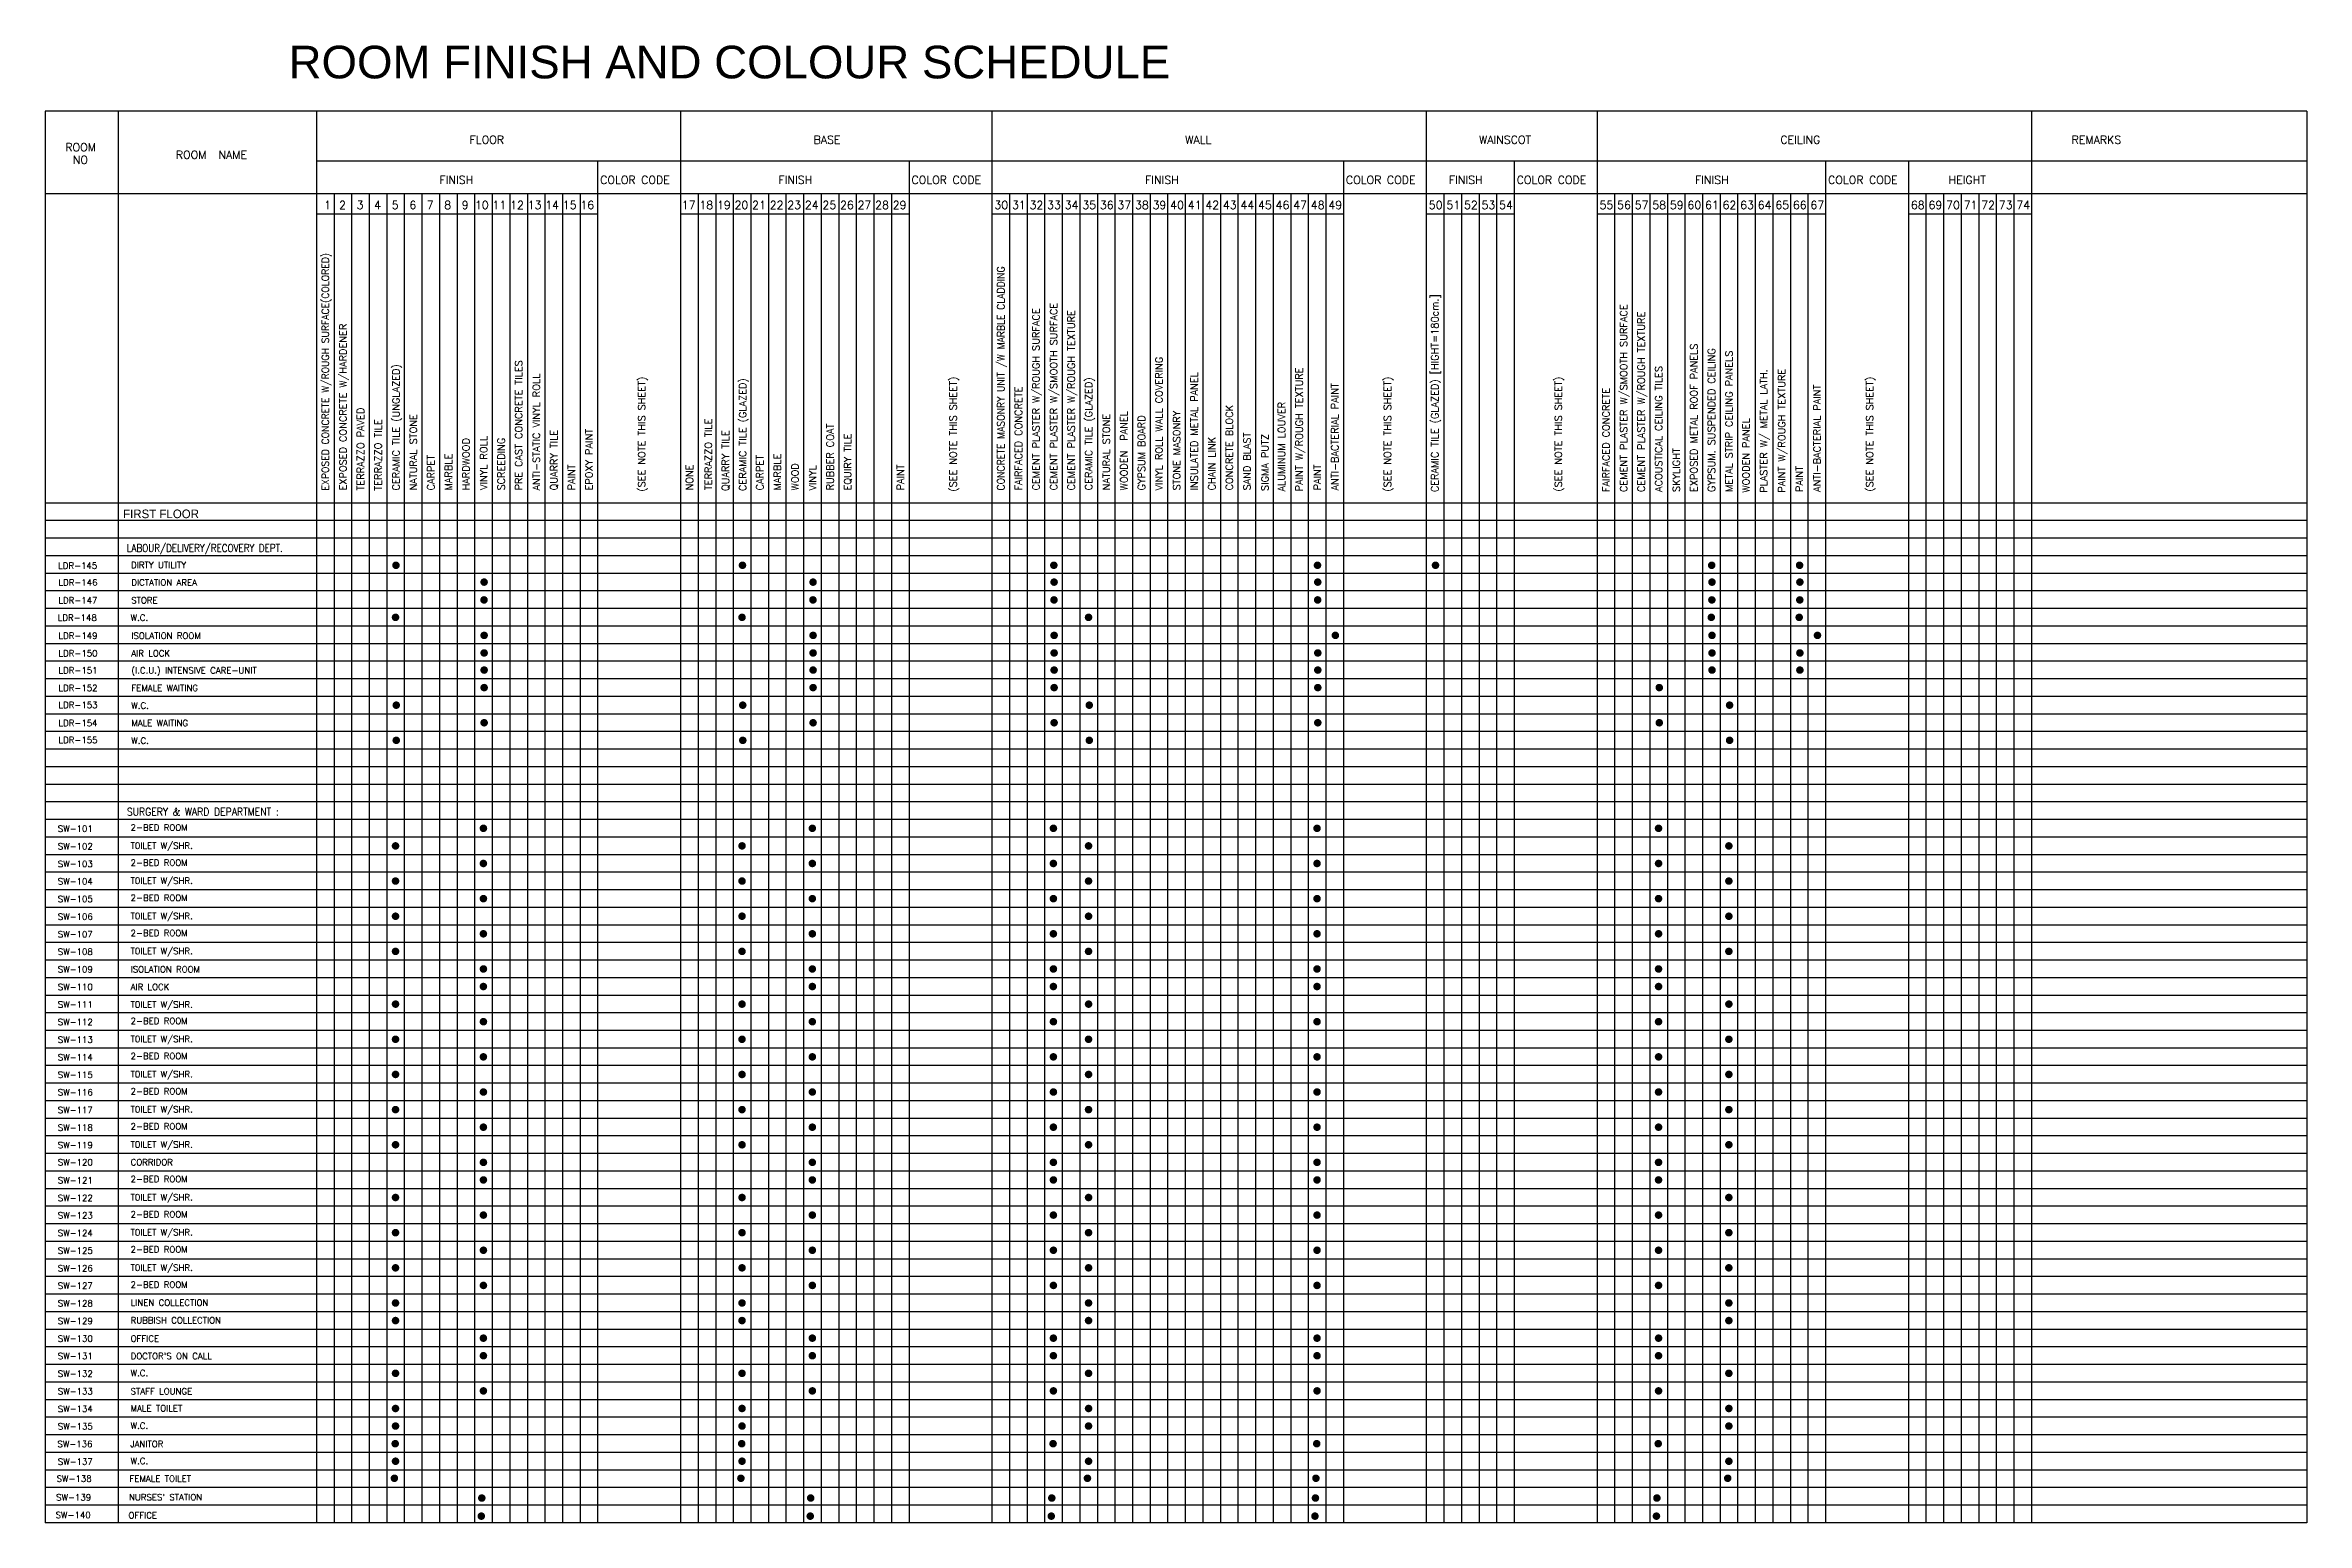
# Model space of a CAD drawing. Extents: x 631116 to 721181, y -226203 to -167373.
import ezdxf

# ---------------------------------------------------------------- set-up
doc = ezdxf.new("R2010")
doc.units = 0
doc.layers.get('0').update_dxf_attribs({"linetype": 'CONTINUOUS'})
for name, color, linetype in [('LIFTS', 4, 'CONTINUOUS'), ('LINE', 5, 'CONTINUOUS'), ('RAKA', 2, 'CONTINUOUS')]:
    doc.layers.add(name, color=color, linetype=linetype)
doc.styles.add('EBORD2', font='romand.shx')
doc.styles.add('ROMANC', font='romanc', dxfattribs={"height": 0.1})
doc.styles.add('ROMANS', font='ROMANS.shx', dxfattribs={"height": 200})
doc.styles.add('STYLE1', font='')
doc.styles.add('STYLE2', font='swissek.ttf')
doc.styles.get('STYLE1').set_extended_font_data('Andalus')

# ---------------------------------------------------------------- blocks, each defined once
blk = doc.blocks.new('DOT1')
at = {"color": 2, "const_width": 150}
blk.add_lwpolyline([(-425, -350, 1), (-275, -350, 1)], format="xyb", close=True, dxfattribs=at)

msp = doc.modelspace()

# ---------------------------------------------------------------- linework, layer by layer
at = {"layer": 'LINE', "color": 2}
for p, q in [((721181, -169995), (631116, -169995)), ((721181, -169995), (631116, -169995)), ((631116, -169995), (631116, -226203)), ((634016, -169995), (634016, -185603)), ((641916, -169995), (641916, -185603)), ((656416, -169995), (656416, -185603)), ((668816, -169995), (668816, -185603)), ((686116, -169995), (686116, -185603)), ((692916, -169995), (692916, -185603)), ((710216, -169995), (710216, -185603)), ((721181, -169995), (721181, -185603)), ((721181, -171995), (641916, -171995)), ((653116, -171995), (653116, -185603)), ((665516, -171995), (665516, -185603)), ((682816, -171995), (682816, -185603)), ((689616, -171995), (689616, -185603)), ((702016, -171995), (702016, -185603)), ((705316, -171995), (705316, -226203)), ((721181, -173295), (631116, -173295)), ((653116, -174095), (641916, -174095)), ((665516, -174095), (656416, -174095)), ((689616, -174095), (686116, -174095)), ((702016, -174095), (692916, -174095)), ((710216, -174095), (705316, -174095)), ((721181, -185603), (631116, -185603)), ((641916, -185603), (641916, -226203)), ((653116, -185603), (653116, -226203)), ((656416, -185603), (656416, -226203)), ((665516, -185603), (665516, -226203)), ((668816, -185603), (668816, -226203)), ((682816, -185603), (682816, -226203)), ((686116, -185603), (686116, -226203)), ((689616, -185603), (689616, -226203)), ((692916, -185603), (692916, -226203)), ((702016, -185603), (702016, -226203)), ((710216, -185603), (710216, -226203)), ((721181, -185603), (721181, -226203)), ((721181, -226203), (631116, -226203)), ((721181, -226203), (631116, -226203))]:
    msp.add_line(p, q, dxfattribs=at)
at = {"layer": 'LINE'}
for p, q in [((642616, -173295), (642616, -185603)), ((643316, -173295), (643316, -185603)), ((644016, -173295), (644016, -185603)), ((644716, -173295), (644716, -185603)), ((645416, -173295), (645416, -185603)), ((646116, -173295), (646116, -185603)), ((646816, -173295), (646816, -185603)), ((647516, -173295), (647516, -185603)), ((648216, -173295), (648216, -185603)), ((648916, -173295), (648916, -185603)), ((649616, -173295), (649616, -185603)), ((650316, -173295), (650316, -185603)), ((651016, -173295), (651016, -185603)), ((651716, -173295), (651716, -185603)), ((652416, -173295), (652416, -185603)), ((657116, -173295), (657116, -185603)), ((657816, -173295), (657816, -185603)), ((658516, -173295), (658516, -185603)), ((659216, -173295), (659216, -185603)), ((659916, -173295), (659916, -185603)), ((660616, -173295), (660616, -185603)), ((661316, -173295), (661316, -185603)), ((662016, -173295), (662016, -185603)), ((662716, -173295), (662716, -185603)), ((663416, -173295), (663416, -185603)), ((664116, -173295), (664116, -185603)), ((664816, -173295), (664816, -185603)), ((669516, -173295), (669516, -185603)), ((670216, -173295), (670216, -185603)), ((670916, -173295), (670916, -185603)), ((671616, -173295), (671616, -185603)), ((672316, -173295), (672316, -185603)), ((673016, -173295), (673016, -185603)), ((673716, -173295), (673716, -185603)), ((674416, -173295), (674416, -185603)), ((675116, -173295), (675116, -185603)), ((675816, -173295), (675816, -185603)), ((676516, -173295), (676516, -185603)), ((677216, -173295), (677216, -185603)), ((677916, -173295), (677916, -185603)), ((678616, -173295), (678616, -185603)), ((679316, -173295), (679316, -185603)), ((680016, -173295), (680016, -185603)), ((680716, -173295), (680716, -185603)), ((681416, -173295), (681416, -185603)), ((682116, -173295), (682116, -185603)), ((686816, -173295), (686816, -185603)), ((687516, -173295), (687516, -185603)), ((688216, -173295), (688216, -185603)), ((688916, -173295), (688916, -185603)), ((693616, -173295), (693616, -185603)), ((694316, -173295), (694316, -185603)), ((695016, -173295), (695016, -185603)), ((695716, -173295), (695716, -185603)), ((696416, -173295), (696416, -185603)), ((697116, -173295), (697116, -185603)), ((697816, -173295), (697816, -185603)), ((698516, -173295), (698516, -185603)), ((699216, -173295), (699216, -185603)), ((699916, -173295), (699916, -185603)), ((700616, -173295), (700616, -185603)), ((701316, -173295), (701316, -185603)), ((706016, -173295), (706016, -226203)), ((706716, -173295), (706716, -226203)), ((707416, -173295), (707416, -226203)), ((708116, -173295), (708116, -226203)), ((708816, -173295), (708816, -185603)), ((709516, -173295), (709516, -185603)), ((682816, -174095), (668816, -174095)), ((721181, -186303), (631116, -186303)), ((634016, -185603), (634016, -226203)), ((642616, -185603), (642616, -226203)), ((643316, -185603), (643316, -226203)), ((644016, -185603), (644016, -226203)), ((644716, -185603), (644716, -226203)), ((645416, -185603), (645416, -226203)), ((646116, -185603), (646116, -226203)), ((646816, -185603), (646816, -226203)), ((647516, -185603), (647516, -226203)), ((648216, -185603), (648216, -226203)), ((648916, -185603), (648916, -226203)), ((649616, -185603), (649616, -226203)), ((650316, -185603), (650316, -226203)), ((651016, -185603), (651016, -226203)), ((651716, -185603), (651716, -226203)), ((652416, -185603), (652416, -226203)), ((657116, -185603), (657116, -226203)), ((657816, -185603), (657816, -226203)), ((658516, -185603), (658516, -226203)), ((659216, -185603), (659216, -226203)), ((659916, -185603), (659916, -226203)), ((660616, -185603), (660616, -226203)), ((661316, -185603), (661316, -226203)), ((662016, -185603), (662016, -226203)), ((662716, -185603), (662716, -226203)), ((663416, -185603), (663416, -226203)), ((664116, -185603), (664116, -226203)), ((664816, -185603), (664816, -226203)), ((669516, -185603), (669516, -226203)), ((670216, -185603), (670216, -226203)), ((670916, -185603), (670916, -226203)), ((671616, -185603), (671616, -226203)), ((672316, -185603), (672316, -226203)), ((673016, -185603), (673016, -226203)), ((673716, -185603), (673716, -226203)), ((674416, -185603), (674416, -226203)), ((675116, -185603), (675116, -226203)), ((675816, -185603), (675816, -226203)), ((676516, -185603), (676516, -226203)), ((677216, -185603), (677216, -226203)), ((677916, -185603), (677916, -226203)), ((678616, -185603), (678616, -226203)), ((679316, -185603), (679316, -226203)), ((680016, -185603), (680016, -226203)), ((680716, -185603), (680716, -226203)), ((681416, -185603), (681416, -226203)), ((682116, -185603), (682116, -226203)), ((686816, -185603), (686816, -226203)), ((687516, -185603), (687516, -226203)), ((688216, -185603), (688216, -226203)), ((688916, -185603), (688916, -226203)), ((693616, -185603), (693616, -226203)), ((694316, -185603), (694316, -226203)), ((695016, -185603), (695016, -226203)), ((695716, -185603), (695716, -226203)), ((696416, -185603), (696416, -226203)), ((697116, -185603), (697116, -226203)), ((697816, -185603), (697816, -226203)), ((698516, -185603), (698516, -226203)), ((699216, -185603), (699216, -226203)), ((699916, -185603), (699916, -226203)), ((700616, -185603), (700616, -226203)), ((701316, -185603), (701316, -226203)), ((708816, -185603), (708816, -226203)), ((709516, -185603), (709516, -226203)), ((721181, -187003), (631116, -187003)), ((721181, -187703), (631116, -187703)), ((721181, -188403), (631116, -188403)), ((721181, -188403), (631116, -188403)), ((721181, -189103), (631116, -189103)), ((721181, -189803), (631116, -189803)), ((721181, -190503), (631116, -190503)), ((721181, -191203), (631116, -191203)), ((721181, -191903), (631116, -191903)), ((721181, -192603), (631116, -192603)), ((721181, -193303), (631116, -193303)), ((721181, -194003), (631116, -194003)), ((721181, -194703), (631116, -194703)), ((721181, -195403), (631116, -195403)), ((721181, -196103), (631116, -196103)), ((721181, -196803), (631116, -196803)), ((721181, -197503), (631116, -197503)), ((721181, -198203), (631116, -198203)), ((721181, -198903), (631116, -198903)), ((721181, -199603), (631116, -199603)), ((721181, -200303), (631116, -200303)), ((721181, -201003), (631116, -201003)), ((721181, -201703), (631116, -201703)), ((721181, -202403), (631116, -202403)), ((721181, -203103), (631116, -203103)), ((721181, -203803), (631116, -203803)), ((721181, -204503), (631116, -204503)), ((721181, -205203), (631116, -205203)), ((721181, -205903), (631116, -205903)), ((721181, -206603), (631116, -206603)), ((721181, -207303), (631116, -207303)), ((721181, -208003), (631116, -208003)), ((721181, -208703), (631116, -208703)), ((721181, -209403), (631116, -209403)), ((721181, -210103), (631116, -210103)), ((721181, -210803), (631116, -210803)), ((721181, -211503), (631116, -211503)), ((721181, -212203), (631116, -212203)), ((721181, -212903), (631116, -212903)), ((721181, -213603), (631116, -213603)), ((721181, -214303), (631116, -214303)), ((721181, -215003), (631116, -215003)), ((721181, -215703), (631116, -215703)), ((721181, -216403), (631116, -216403)), ((721181, -217103), (631116, -217103)), ((721181, -217803), (631116, -217803)), ((721181, -218503), (631116, -218503)), ((721181, -219203), (631116, -219203)), ((721181, -219203), (631116, -219203)), ((721181, -219903), (631116, -219903)), ((721181, -219903), (631116, -219903)), ((721181, -220603), (631116, -220603)), ((721181, -220603), (631116, -220603)), ((721181, -221303), (631116, -221303)), ((721181, -221303), (631116, -221303)), ((721181, -222003), (631116, -222003)), ((721181, -222003), (631116, -222003)), ((721181, -222703), (631116, -222703)), ((721181, -222703), (631116, -222703)), ((721181, -223403), (631116, -223403)), ((721181, -223403), (631116, -223403)), ((721181, -224103), (631116, -224103)), ((721181, -224103), (631116, -224103)), ((721181, -224803), (631116, -224803)), ((721181, -224803), (631116, -224803)), ((721181, -225503), (631116, -225503)), ((721181, -225503), (631116, -225503)), ((721181, -225503), (631116, -225503)), ((721181, -225503), (631116, -225503))]:
    msp.add_line(p, q, dxfattribs=at)

# ---------------------------------------------------------------- block references
at = {"layer": 'LIFTS'}
for p in [(645433, -187730), (659233, -187730), (671633, -187730), (682133, -187730), (686833, -187730), (697833, -187730), (701333, -187730), (648944, -188400), (662044, -188400), (671644, -188400), (682144, -188400), (697844, -188400), (701344, -188400), (645416, -189803), (648940, -189109), (659216, -189803), (662040, -189109), (671640, -189109), (673016, -189803), (682140, -189109), (697816, -189803), (697840, -189109), (701316, -189803), (701340, -189109), (648945, -190521), (662045, -190521), (671645, -190521), (682845, -190521), (697845, -190521), (702045, -190521), (648945, -191221), (662045, -191221), (671645, -191221), (682145, -191221), (697845, -191221), (701345, -191221), (648945, -191902), (662045, -191902), (671645, -191902), (682145, -191902), (697845, -191902), (701345, -191902), (645445, -193300), (648945, -192600), (659245, -193300), (662045, -192600), (671645, -192600), (673045, -193300), (682145, -192600), (695745, -192600), (698545, -193300), (648945, -194000), (662045, -194000), (671645, -194000), (682145, -194000), (695745, -194000), (645445, -194700), (659245, -194700), (673045, -194700), (698545, -194700), (648916, -198203), (662016, -198203), (671616, -198203), (682116, -198203), (695716, -198203), (645416, -198903), (648916, -199603), (659216, -198903), (662016, -199603), (671616, -199603), (673016, -198903), (682116, -199603), (695716, -199603), (698516, -198903), (645416, -200303), (659216, -200303), (673016, -200303), (698516, -200303), (648916, -201003), (662016, -201003), (671616, -201003), (682116, -201003), (695716, -201003), (645416, -201703), (648916, -202403), (659216, -201703), (662016, -202403), (671616, -202403), (673016, -201703), (682116, -202403), (695716, -202403), (698516, -201703), (645416, -203103), (659216, -203103), (673016, -203103), (698516, -203103), (648916, -203803), (662016, -203803), (671616, -203803), (682116, -203803), (695716, -203803), (648916, -204503), (662016, -204503), (671616, -204503), (682116, -204503), (695716, -204503), (645416, -205203), (648916, -205903), (659216, -205203), (662016, -205903), (671616, -205903), (673016, -205203), (682116, -205903), (695716, -205903), (698516, -205203), (645416, -206603), (659216, -206603), (673016, -206603), (698516, -206603), (648916, -207303), (662016, -207303), (671616, -207303), (682116, -207303), (695716, -207303), (645416, -208003), (648916, -208703), (659216, -208003), (662016, -208703), (671616, -208703), (673016, -208003), (682116, -208703), (695716, -208703), (698516, -208003), (645416, -209403), (659216, -209403), (673016, -209403), (698516, -209403), (648916, -210103), (662016, -210103), (671616, -210103), (682116, -210103), (695716, -210103), (645416, -210803), (659216, -210803), (673016, -210803), (698516, -210803), (648916, -211503), (648916, -212203), (662016, -211503), (662016, -212203), (671616, -211503), (671616, -212203), (682116, -211503), (682116, -212203), (695716, -211503), (695716, -212203), (645416, -212903), (659216, -212903), (673016, -212903), (698516, -212903), (648916, -213603), (662016, -213603), (671616, -213603), (682116, -213603), (695716, -213603), (645416, -214303), (648916, -215003), (659216, -214303), (662016, -215003), (671616, -215003), (673016, -214303), (682116, -215003), (695716, -215003), (698516, -214303), (645416, -215703), (659216, -215703), (673016, -215703), (698516, -215703), (648916, -216403), (662016, -216403), (671616, -216403), (682116, -216403), (695716, -216403), (645416, -217103), (659216, -217103), (673016, -217103), (698516, -217103), (645416, -217803), (648916, -218503), (659216, -217803), (662016, -218503), (671616, -218503), (673016, -217803), (682116, -218503), (695716, -218503), (698516, -217803), (648916, -219203), (662016, -219203), (671616, -219203), (682116, -219203), (695716, -219203), (645416, -219903), (659216, -219903), (673016, -219903), (698516, -219903), (645416, -221303), (648916, -220603), (659216, -221303), (662016, -220603), (671616, -220603), (673016, -221303), (682116, -220603), (695716, -220603), (698516, -221303), (645416, -222003), (659216, -222003), (673016, -222003), (698516, -222003), (645403, -222705), (659203, -222705), (671603, -222705), (682103, -222705), (695703, -222705), (645416, -223403), (659216, -223403), (673016, -223403), (698516, -223403), (645371, -224082), (648851, -224869), (659171, -224082), (661951, -224869), (671551, -224869), (672971, -224082), (682051, -224869), (682071, -224082), (695651, -224869), (698471, -224082), (648832, -225590), (661932, -225590), (671532, -225590), (682032, -225590), (695632, -225590)]:
    msp.add_blockref('DOT1', p, dxfattribs=at)

# ---------------------------------------------------------------- texts
at = {"color": 1, "style": 'STYLE2'}
msp.add_text('ROOM FINISH AND COLOUR SCHEDULE', height=1300, dxfattribs=at).set_placement((640808, -168693))
at = {"layer": 'LINE', "color": 2}
for s, height, style, p in [('FINISH', 320, 'ROMANS', (674916, -172895)), ('1', 320, 'ROMANS', (642216, -173895)), ('2', 320, 'ROMANS', (642816, -173895)), ('3', 320, 'ROMANS', (643516, -173895)), ('4', 320, 'ROMANS', (644216, -173895)), ('5', 320, 'ROMANS', (644916, -173895)), ('6', 320, 'ROMANS', (645616, -173895)), ('7', 320, 'ROMANS', (646306, -173895)), ('8', 320, 'ROMANS', (647006, -173895)), ('9', 320, 'ROMANS', (647706, -173895)), ('10', 320, 'ROMANS', (648228, -173895)), ('11', 320, 'ROMANS', (648928, -173895)), ('12', 320, 'ROMANS', (649628, -173895)), ('13', 320, 'ROMANS', (650328, -173895)), ('14', 320, 'ROMANS', (651028, -173895)), ('15', 320, 'ROMANS', (651728, -173895)), ('16', 320, 'ROMANS', (652428, -173895)), ('17', 320, 'ROMANS', (656467, -173895)), ('18', 320, 'ROMANS', (657167, -173895)), ('19', 320, 'ROMANS', (657867, -173895)), ('20', 320, 'ROMANS', (658567, -173895)), ('21', 320, 'ROMANS', (659267, -173895)), ('22', 320, 'ROMANS', (659967, -173895)), ('23', 320, 'ROMANS', (660667, -173895)), ('24', 320, 'ROMANS', (661367, -173895)), ('25', 320, 'ROMANS', (662067, -173895)), ('26', 320, 'ROMANS', (662767, -173895)), ('27', 320, 'ROMANS', (663467, -173895)), ('28', 320, 'ROMANS', (664167, -173895)), ('29', 320, 'ROMANS', (664867, -173895)), ('30', 320, 'ROMANS', (668916, -173895)), ('31', 320, 'ROMANS', (669616, -173895)), ('32', 320, 'ROMANS', (670316, -173895)), ('33', 320, 'ROMANS', (671016, -173895)), ('34', 320, 'ROMANS', (671716, -173895)), ('35', 320, 'ROMANS', (672416, -173895)), ('36', 320, 'ROMANS', (673116, -173895)), ('37', 320, 'ROMANS', (673816, -173895)), ('38', 320, 'ROMANS', (674516, -173895)), ('39', 320, 'ROMANS', (675216, -173895)), ('40', 320, 'ROMANS', (675916, -173895)), ('41', 320, 'ROMANS', (676616, -173895)), ('42', 320, 'ROMANS', (677316, -173895)), ('43', 320, 'ROMANS', (678016, -173895)), ('44 ', 320, 'ROMANS', (678716, -173895)), ('45', 320, 'ROMANS', (679416, -173895)), ('46', 320, 'ROMANS', (680116, -173895)), ('47', 320, 'ROMANS', (680816, -173895)), ('48', 320, 'ROMANS', (681516, -173895)), ('50', 320, 'ROMANS', (686216, -173895)), ('51', 320, 'ROMANS', (686916, -173895)), ('52', 320, 'ROMANS', (687616, -173895)), ('53', 320, 'ROMANS', (688316, -173895)), ('54', 320, 'ROMANS', (689016, -173895)), ('55', 320, 'ROMANS', (693016, -173895)), ('56', 320, 'ROMANS', (693716, -173895)), ('57', 320, 'ROMANS', (694416, -173895)), ('58', 320, 'ROMANS', (695116, -173895)), ('59', 320, 'ROMANS', (695816, -173895)), ('60', 320, 'ROMANS', (696516, -173895)), ('61', 320, 'ROMANS', (697216, -173895)), ('62', 320, 'ROMANS', (697916, -173895)), ('63', 320, 'ROMANS', (698616, -173895)), ('64 ', 320, 'ROMANS', (699316, -173895)), ('65', 320, 'ROMANS', (700016, -173895)), ('66', 320, 'ROMANS', (700716, -173895)), ('67', 320, 'ROMANS', (701416, -173895)), ('68', 320, 'ROMANS', (705416, -173895)), ('69', 320, 'ROMANS', (706116, -173895)), ('70', 320, 'ROMANS', (706816, -173895)), ('71', 320, 'ROMANS', (707516, -173895)), ('72', 320, 'ROMANS', (708216, -173895)), ('73', 320, 'ROMANS', (708916, -173895)), ('74', 320, 'ROMANS', (709616, -173895)), ('FIRST FLOOR ', 342, 'STYLE1', (634216, -186203)), ('LDR-145', 250, 'EBORD2', (631633, -188220)), ('DIRTY UTILITY', 250, 'EBORD2', (634533, -188196)), ('LDR-146', 250, 'EBORD2', (631644, -188890)), ('DICTATION AREA', 250, 'EBORD2', (634544, -188890)), ('LDR-147', 250, 'EBORD2', (631640, -189599)), ('STORE', 250, 'EBORD2', (634540, -189599)), ('LDR-148', 250, 'EBORD2', (631616, -190293)), ('LDR-149', 250, 'EBORD2', (631645, -191011)), ('W.C.', 250, 'EBORD2', (634516, -190293)), ('ISOLATION ROOM', 250, 'EBORD2', (634545, -191011)), ('LDR-150', 250, 'EBORD2', (631645, -191711)), ('AIR LOCK', 250, 'EBORD2', (634545, -191711)), ('LDR-151', 250, 'EBORD2', (631645, -192392)), ('(I.C.U.) INTENSIVE CARE-UNIT', 250, 'EBORD2', (634545, -192392)), ('LDR-152', 250, 'EBORD2', (631645, -193090)), ('LDR-153', 250, 'EBORD2', (631645, -193765)), ('W.C.', 250, 'EBORD2', (634545, -193790)), ('FEMALE WAITING', 250, 'EBORD2', (634545, -193090)), ('LDR-154', 250, 'EBORD2', (631645, -194490)), ('MALE WAITING', 250, 'EBORD2', (634545, -194490)), ('LDR-155', 250, 'EBORD2', (631645, -195165)), ('W.C.', 250, 'EBORD2', (634545, -195190)), ('SW-101', 250, 'EBORD2', (631616, -198693)), ('2-BED ROOM', 250, 'EBORD2', (634516, -198646)), ('SW-102', 250, 'EBORD2', (631616, -199393)), ('SW-103', 250, 'EBORD2', (631616, -200093)), ('T0ILET W/SHR.', 250, 'EBORD2', (634516, -199367)), ('2-BED ROOM', 250, 'EBORD2', (634516, -200046)), ('SW-104', 250, 'EBORD2', (631616, -200793)), ('T0ILET W/SHR.', 250, 'EBORD2', (634516, -200767)), ('SW-105', 250, 'EBORD2', (631616, -201493)), ('2-BED ROOM', 250, 'EBORD2', (634516, -201446)), ('SW-106', 250, 'EBORD2', (631616, -202193)), ('SW-107', 250, 'EBORD2', (631616, -202893)), ('T0ILET W/SHR.', 250, 'EBORD2', (634516, -202167)), ('2-BED ROOM', 250, 'EBORD2', (634516, -202846)), ('SW-108', 250, 'EBORD2', (631616, -203593)), ('T0ILET W/SHR.', 250, 'EBORD2', (634516, -203567)), ('SW-109', 250, 'EBORD2', (631616, -204293)), ('ISOLATION ROOM', 250, 'EBORD2', (634516, -204293)), ('SW-110', 250, 'EBORD2', (631616, -204993)), ('AIR LOCK', 250, 'EBORD2', (634516, -204993)), ('SW-111', 250, 'EBORD2', (631616, -205693)), ('SW-112', 250, 'EBORD2', (631616, -206393)), ('T0ILET W/SHR.', 250, 'EBORD2', (634516, -205693)), ('2-BED ROOM', 250, 'EBORD2', (634516, -206346)), ('SW-113', 250, 'EBORD2', (631616, -207093)), ('T0ILET W/SHR.', 250, 'EBORD2', (634516, -207067)), ('SW-114', 250, 'EBORD2', (631616, -207793)), ('2-BED ROOM', 250, 'EBORD2', (634516, -207746)), ('SW-115', 250, 'EBORD2', (631616, -208493)), ('SW-116', 250, 'EBORD2', (631616, -209193)), ('T0ILET W/SHR.', 250, 'EBORD2', (634516, -208467)), ('2-BED ROOM', 250, 'EBORD2', (634516, -209146)), ('SW-117', 250, 'EBORD2', (631616, -209893)), ('T0ILET W/SHR.', 250, 'EBORD2', (634516, -209867)), ('SW-118', 250, 'EBORD2', (631616, -210593)), ('2-BED ROOM', 250, 'EBORD2', (634516, -210546)), ('SW-119', 250, 'EBORD2', (631616, -211293)), ('T0ILET W/SHR.', 250, 'EBORD2', (634516, -211267)), ('SW-120', 250, 'EBORD2', (631616, -211974)), ('SW-121', 250, 'EBORD2', (631616, -212693)), ('CORRIDOR', 250, 'EBORD2', (634516, -211972)), ('2-BED ROOM', 250, 'EBORD2', (634516, -212646)), ('SW-122', 250, 'EBORD2', (631616, -213393)), ('T0ILET W/SHR.', 250, 'EBORD2', (634516, -213367)), ('SW-123', 250, 'EBORD2', (631616, -214093)), ('2-BED ROOM', 250, 'EBORD2', (634516, -214046)), ('SW-124', 250, 'EBORD2', (631616, -214793)), ('SW-125', 250, 'EBORD2', (631616, -215493)), ('T0ILET W/SHR.', 250, 'EBORD2', (634516, -214767)), ('2-BED ROOM', 250, 'EBORD2', (634516, -215446)), ('SW-126', 250, 'EBORD2', (631616, -216193)), ('T0ILET W/SHR.', 250, 'EBORD2', (634516, -216167)), ('SW-127', 250, 'EBORD2', (631616, -216893)), ('2-BED ROOM', 250, 'EBORD2', (634516, -216846)), ('SW-128', 250, 'EBORD2', (631616, -217593)), ('LINEN COLLECTION', 250, 'EBORD2', (634516, -217567)), ('SW-129', 250, 'EBORD2', (631616, -218293)), ('SW-130', 250, 'EBORD2', (631616, -218993)), ('OFFICE', 250, 'EBORD2', (634516, -218993)), ('RUBBISH COLLECTION', 250, 'EBORD2', (634516, -218267)), ('SW-131', 250, 'EBORD2', (631616, -219693)), ("DOCTOR'S ON CALL", 250, 'EBORD2', (634516, -219693)), ('SW-132', 250, 'EBORD2', (631616, -220393)), ('W.C.', 250, 'EBORD2', (634516, -220367)), ('SW-133', 250, 'EBORD2', (631616, -221093)), ('SW-134', 250, 'EBORD2', (631616, -221793)), ('STAFF LOUNGE', 250, 'EBORD2', (634516, -221093)), ('MALE TOILET', 250, 'EBORD2', (634516, -221767)), ('SW-135', 250, 'EBORD2', (631616, -222493)), ('W.C.', 250, 'EBORD2', (634516, -222467)), ('SW-136', 250, 'EBORD2', (631603, -223195)), ('JANITOR', 250, 'EBORD2', (634503, -223195)), ('SW-137', 250, 'EBORD2', (631616, -223893)), ('W.C.', 250, 'EBORD2', (634516, -223867)), ('SW-139', 250, 'EBORD2', (631551, -225320)), ('SW-138', 250, 'EBORD2', (631571, -224572)), ("NURSES' STATION", 250, 'EBORD2', (634451, -225310)), ('FEMALE TOILET', 250, 'EBORD2', (634471, -224572)), ('SW-140', 250, 'EBORD2', (631532, -226021)), ('OFFICE', 250, 'EBORD2', (634432, -226032))]:
    msp.add_text(s, height=height, dxfattribs=dict(at, style=style)).set_placement(p)
at = {"layer": 'LINE', "color": 2, "style": 'EBORD2', "width": 0.95}
for s, p in [('EXPOSED CONCRETE W/ROUGH SURFACE(COLORED)', (642416, -185103)), ('CONCRETE MASONRY UNIT /W MARBLE CLADDING', (669316, -185103))]:
    msp.add_text(s, height=285, rotation=90, dxfattribs=at).set_placement(p)
at = {"layer": 'LINE', "color": 2, "style": 'EBORD2'}
for s, p in [('CERAMIC TILE (GLAZED) [HIGHT=180cm.]', (686597, -185169)), ('CEMENT PLASTER W/ROUGH SURFACE', (670716, -185103)), ('CEMENT PLASTER W/SMOOTH SURFACE', (671416, -185103)), ('CEMENT PLASTER W/ROUGH TEXTURE', (672116, -185103)), ('CEMENT PLASTER W/SMOOTH SURFACE', (694116, -185163)), ('CEMENT PLASTER W/ROUGH TEXTURE', (694816, -185163)), ('EXPOSED CONCRETE W/HARDENER', (643116, -185103)), ('CERAMIC TILE (UNGLAZED)', (645228, -185104)), ('PRE CAST CONCRETE TILES', (650116, -185103)), ('VINYL ROLL WALL COVERING', (675616, -185103)), ('ACOUSTICAL CEILING TILES', (695516, -185163)), ('EXPOSED METAL ROOF PANELS', (696916, -185163)), ('GYPSUM. SUSPENDED CEILING', (697616, -185163)), ('METAL STRIP CEILING PANELS', (698316, -185163)), ('ANTI-STATIC VINYL ROLL', (650816, -185103)), ('(SEE NOTE THIS SHEET)', (655014, -185152)), ('CERAMIC TILE (GLAZED)', (659033, -185126)), ('(SEE NOTE THIS SHEET)', (667414, -185152)), ('FAIRFACED CONCRETE', (670016, -185103)), ('CERAMIC TILE (GLAZED)', (672815, -185093)), ('INSULATED METAL PANEL', (677016, -185103)), ('PAINT W/ROUGH TEXTURE', (681194, -185137)), ('ANTI-BACTERIAL PAINT', (682616, -185103)), ('(SEE NOTE THIS SHEET)', (684714, -185152)), ('(SEE NOTE THIS SHEET)', (691514, -185152)), ('FAIRFACED CONCRETE', (693416, -185163)), ('PLASTER W/ METAL LATH.', (699697, -185194)), ('PAINT W/ROUGH TEXTURE', (700409, -185191)), ('ANTI-BACTERIAL PAINT', (701816, -185163)), ('(SEE NOTE THIS SHEET)', (703914, -185152)), ('TERRAZZO PAVED', (643816, -185103)), ('WOODEN  PANEL', (674216, -185103)), ('STONE MASONRY', (676316, -185103)), ('CONCRETE BLOCK', (678416, -185103)), ('ALUMINUM LOUVER', (680495, -185142)), ('TERRAZZO TILE', (644514, -185110)), ('NATURAL STONE', (645916, -185103)), ('QUARRY TILE', (651516, -185103)), ('EPOXY PAINT', (652916, -185103)), ('TERRAZZO TILE', (657664, -185088)), ('QUARRY TILE', (658348, -185126)), ('RUBBER COAT', (662516, -185103)), ('EQUIRY TILE', (663216, -185103)), ('NATURAL STONE', (673515, -185093)), ('GYPSUM BOARD', (674916, -185103)), ('SAND BLAST', (679116, -185103)), ('WOODEN PANEL', (698994, -185191)), ('CARPET', (646616, -185103)), ('MARBLE', (647316, -185103)), ('HARDWOOD', (648016, -185103)), ('VINYL ROLL', (648720, -185082)), ('SCREEDING', (649416, -185103)), ('CARPET', (659716, -185103)), ('MARBLE', (660416, -185103)), ('CHAIN LINK', (677716, -185103)), ('SIGMA PUTZ', (679833, -185120)), ('SKYLIGHT', (696216, -185163)), ('PAINT', (652216, -185103)), ('NONE', (656916, -185103)), ('WOOD', (661116, -185103)), ('VINYL', (661823, -185107)), ('PAINT', (665316, -185103)), ('PAINT', (681916, -185103)), ('PAINT', (701116, -185163))]:
    msp.add_text(s, height=285, rotation=90, dxfattribs=at).set_placement(p)
at = {"layer": 'LINE', "color": 2, "style": 'ROMANC'}
for s, width, p in [('LABOUR/DELIVERY/RECOVERY DEPT.', 0.85, (634366, -187543)), ('SURGERY & WARD DEPARTMENT :', 0.9, (634366, -198043))]:
    msp.add_text(s, height=300, dxfattribs=dict(at, width=width)).set_placement(p)
at = {"layer": 'RAKA', "style": 'ROMANS'}
for s, p in [('FLOOR', (648016, -171295)), ('BASE', (661716, -171295)), ('WALL', (676516, -171295)), ('WAINSCOT', (688216, -171295)), ('CEILING', (700216, -171295)), ('REMARKS', (711816, -171295)), ('ROOM', (631916, -171595)), ('NO', (632216, -172095)), ('ROOM', (636316, -171895)), ('NAME', (638016, -171895)), ('FINISH', (646816, -172895)), ('COLOR CODE', (653216, -172895)), ('FINISH', (660316, -172895)), ('COLOR CODE', (665616, -172895)), ('COLOR CODE', (682916, -172895)), ('FINISH', (687016, -172895)), ('COLOR CODE', (689716, -172895)), ('FINISH', (696816, -172895)), ('COLOR CODE', (702116, -172895)), ('HEIGHT', (706916, -172895))]:
    msp.add_text(s, height=320, dxfattribs=at).set_placement(p)
at = {"layer": 'RAKA', "color": 4, "style": 'ROMANS'}
msp.add_text('49', height=320, dxfattribs=at).set_placement((682216, -173895))

doc.saveas('drawing.dxf')
